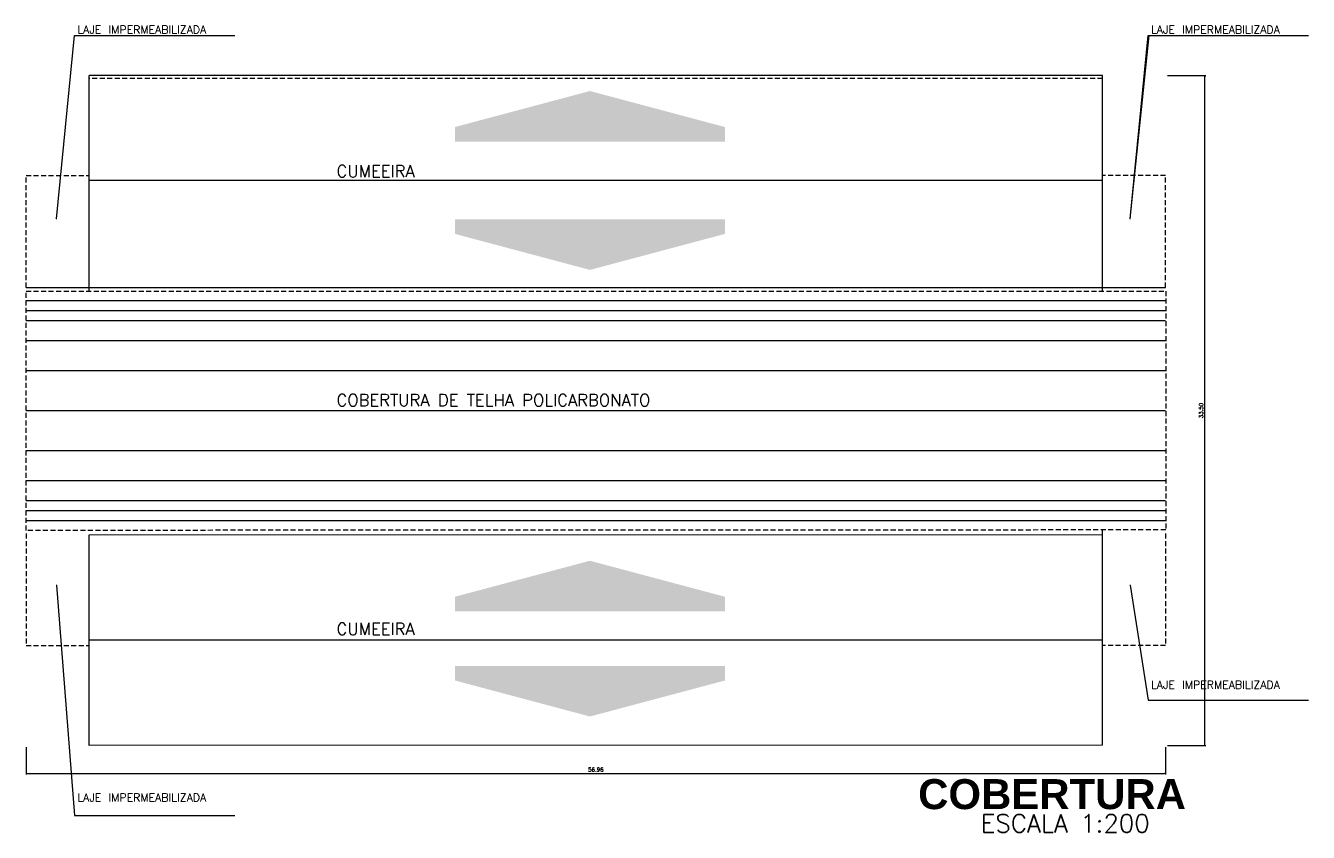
# Model space of a CAD drawing. Extents: x -151 to -2, y -18 to 162.
# Drawn here: x -66.5 to -2.4, y -7.5 to 32.8 of the extents above; entities that cross this region are included whole.
import ezdxf

# ---------------------------------------------------------------- set-up
doc = ezdxf.new("R2010")
doc.units = 0
doc.header["$MEASUREMENT"] = 0
doc.linetypes.add('HIDDEN', pattern=[0.375, 0.25, -0.125])
doc.layers.get('0').update_dxf_attribs({"linetype": 'CONTINUOUS'})
doc.layers.get('DEFPOINTS').update_dxf_attribs({"linetype": 'CONTINUOUS'})
for name, color, linetype in [('ALVENARIA', 7, 'CONTINUOUS'), ('ALVENARIA1A', 3, 'CONTINUOUS'), ('COBERTURA', 6, 'CONTINUOUS'), ('COTA', 1, 'CONTINUOUS'), ('COTAS', 1, 'CONTINUOUS'), ('TEXTO2', 40, 'CONTINUOUS'), ('TEXTO5', 5, 'CONTINUOUS')]:
    doc.layers.add(name, color=color, linetype=linetype)
doc.styles.add('SANSSERIFBOLD', font='sasb____.pfb')
doc.styles.add('SIMPLEX', font='SIMPLEX.SHX')
doc.styles.get("Standard").update_dxf_attribs({"font": 'TXT.shx', "height": 0.2})
doc.dimstyles.new('DIM100', dxfattribs={"dimtxt": 0.18, "dimasz": 0.05, "dimexe": 0.05, "dimexo": 0.09, "dimgap": 0.09, "dimtad": 1, "dimzin": 0, "dimdsep": 46, "dimtxsty": 'Standard', "dimblk": 'DOT', "dimblk1": 'DOT', "dimblk2": 'DOT', "dimsah": 1, "dimcen": 0.09, "dimadec": 0, "dimazin": 0, "dimtfac": 1, "dimtix": 1, "dimtofl": 0, "dimtmove": 2, "dimatfit": 3, "dimldrblk": 'DOT', "dimfxl": 1, "dimtolj": 1, "dimtzin": 0, "dimarcsym": 0})

# ---------------------------------------------------------------- blocks, each defined once
blk = doc.blocks.new('SETA')
at = {"layer": 'COTA'}
for points in [[(-150, 0), (0, 0), (-75, 28.15)], [(-150, 0), (-75, 28.15), (-150, 8.14)], [(-75, 28.15), (0, 0), (0, 8.14)]]:
    blk.add_solid(points, dxfattribs=at)
blk = doc.blocks.new('DOT')
at = {"layer": 'ALVENARIA', "color": 0, "linetype": 'ByBlock'}
blk.add_line((-0.5, 0), (-1, 0), dxfattribs=at)
at = {"layer": 'ALVENARIA', "color": 0, "linetype": 'ByBlock', "const_width": 0.5}
blk.add_lwpolyline([(-0.25, 0, 1), (0.25, 0, 1)], format="xyb", close=True, dxfattribs=at)
blk = doc.blocks.new('*D73')
at = {"color": 0, "linetype": 'ByBlock'}
for p, q in [((94.19, 66.822), (94.19, 65.465)), ((151.146, 66.822), (151.146, 65.465)), ((94.24, 65.515), (151.096, 65.515))]:
    blk.add_line(p, q, dxfattribs=at)
at = {"layer": 'DEFPOINTS', "color": 0, "linetype": 'ByBlock'}
for p in [(94.19, 66.912), (151.146, 66.912), (151.146, 65.515)]:
    blk.add_point(p, dxfattribs=at)
at = {"color": 0, "linetype": 'ByBlock', "xscale": 0.05, "yscale": 0.05, "zscale": 0.05, "rotation": 180}
blk.add_blockref('DOT', (94.19, 65.515), dxfattribs=at)
at = {"color": 0, "linetype": 'ByBlock', "xscale": 0.05, "yscale": 0.05, "zscale": 0.05}
blk.add_blockref('DOT', (151.146, 65.515), dxfattribs=at)
at = {"color": 0, "linetype": 'ByBlock', "insert": (122.668, 65.705), "char_height": 0.2, "attachment_point": 5}
blk.add_mtext('\\A1;56.96', dxfattribs=at)
blk = doc.blocks.new('*D74')
at = {"color": 0, "linetype": 'ByBlock'}
for p, q in [((151.236, 100.412), (153.159, 100.412)), ((153.109, 66.962), (153.109, 100.362)), ((151.236, 66.912), (153.159, 66.912))]:
    blk.add_line(p, q, dxfattribs=at)
at = {"layer": 'DEFPOINTS', "color": 0, "linetype": 'ByBlock'}
for p in [(151.146, 100.412), (153.109, 100.412), (151.146, 66.912)]:
    blk.add_point(p, dxfattribs=at)
at = {"color": 0, "linetype": 'ByBlock', "xscale": 0.05, "yscale": 0.05, "zscale": 0.05}
for p, rotation in [((153.109, 100.412), 90), ((153.109, 66.912), 270)]:
    blk.add_blockref('DOT', p, dxfattribs=dict(at, rotation=rotation))
at = {"color": 0, "linetype": 'ByBlock', "insert": (152.919, 83.662), "char_height": 0.2, "attachment_point": 5, "rotation": 90}
blk.add_mtext('\\A1;33.50', dxfattribs=at)

msp = doc.modelspace()

# ---------------------------------------------------------------- linework, layer by layer
at = {"layer": 'ALVENARIA1A', "linetype": 'HIDDEN'}
for p, q in [((-12.703, 30.154), (-63.359, 30.154)), ((-66.509, 25.304), (-63.359, 25.304)), ((-66.509, 19.704), (-66.509, 25.304)), ((-9.553, 25.304), (-12.703, 25.304)), ((-9.553, 19.704), (-9.553, 25.304)), ((-66.509, 7.404), (-66.509, 1.804)), ((-9.553, 7.404), (-9.553, 1.804)), ((-66.509, 1.804), (-63.359, 1.804)), ((-9.553, 1.804), (-12.703, 1.804))]:
    msp.add_line(p, q, dxfattribs=at)
at = {"layer": 'COBERTURA', "linetype": 'Continuous'}
for p, q in [((-12.703, 30.304), (-63.359, 30.304)), ((-63.359, 19.53), (-63.359, 30.304)), ((-12.703, 19.53), (-12.703, 30.304)), ((-63.359, 25.075), (-12.703, 25.075)), ((-66.509, 19.704), (-9.553, 19.704)), ((-66.509, 19.054), (-9.553, 19.054)), ((-66.509, 18.554), (-9.553, 18.554)), ((-66.509, 18.054), (-9.553, 18.054)), ((-66.509, 17.054), (-9.553, 17.054)), ((-66.509, 15.554), (-9.553, 15.554)), ((-66.509, 13.554), (-9.553, 13.554)), ((-66.509, 11.554), (-9.553, 11.554)), ((-66.509, 10.054), (-9.553, 10.054)), ((-66.509, 9.054), (-9.553, 9.054)), ((-66.509, 8.554), (-9.553, 8.554)), ((-66.509, 8.054), (-9.553, 8.054)), ((-63.361, 7.34), (-12.703, 7.362)), ((-63.359, -3.196), (-63.361, 7.34)), ((-12.703, -3.187), (-12.703, 7.584)), ((-63.359, 2.085), (-12.703, 2.085)), ((-12.703, -3.187), (-63.359, -3.196))]:
    msp.add_line(p, q, dxfattribs=at)
at = {"layer": 'COBERTURA', "linetype": 'HIDDEN'}
msp.add_lwpolyline([(-66.509, 19.53), (-9.545, 19.53), (-9.545, 7.584), (-66.509, 7.561)], close=True, dxfattribs=at)

# ---------------------------------------------------------------- block references
at = {"layer": 'COTAS', "linetype": 'Continuous', "xscale": 0.09, "yscale": 0.09, "zscale": 0.09}
for p in [(-31.577, 27), (-31.577, 3.51)]:
    msp.add_blockref('SETA', p, dxfattribs=at)
at = {"layer": 'COTAS', "linetype": 'Continuous', "xscale": -0.09, "yscale": 0.09, "zscale": 0.09, "rotation": 180}
for p in [(-31.577, 23.122), (-31.577, 0.788)]:
    msp.add_blockref('SETA', p, dxfattribs=at)

# ---------------------------------------------------------------- texts
at = {"layer": 'COTAS', "linetype": 'Continuous', "char_height": 0.4, "attachment_point": 4}
for insert in [(-63.951, 32.603), (-10.283, 32.603), (-10.283, -0.157), (-63.951, -5.799)]:
    msp.add_mtext('\\A1;LAJE IMPERMEABILIZADA', dxfattribs=dict(at, insert=insert))
at = {"layer": 'TEXTO2', "style": 'SIMPLEX'}
for s, height, p in [('CUMEEIRA', 0.6, (-50.995, 25.223)), ('COBERTURA DE TELHA POLICARBONATO', 0.6, (-50.995, 13.778)), ('CUMEEIRA', 0.6, (-50.995, 2.332)), ('ESCALA 1:200', 0.9, (-18.792, -7.539))]:
    msp.add_text(s, height=height, dxfattribs=at).set_placement(p)
at = {"layer": 'TEXTO5', "style": 'SANSSERIFBOLD'}
msp.add_text('COBERTURA', height=1.5, dxfattribs=at).set_placement((-21.92, -6.377))

# ---------------------------------------------------------------- dimensions: what is measured, and where the dimension line sits
at = {"layer": 'COTAS', "linetype": 'Continuous'}
dim = msp.add_linear_dim(base=(-7.591, 30.304), p1=(-9.553, -3.196), p2=(-9.553, 30.304), angle=90, dimstyle='DIM100', dxfattribs=at)
dim.commit()
dim.dimension.update_dxf_attribs({"geometry": '*D74', "text_midpoint": (-7.781, 13.554), "insert": (-160.7, -70.108)})
dim = msp.add_linear_dim(base=(-9.553, -4.593), p1=(-66.509, -3.196), p2=(-9.553, -3.196), dimstyle='DIM100', dxfattribs=at)
dim.commit()
dim.dimension.update_dxf_attribs({"geometry": '*D73', "text_midpoint": (-38.031, -4.403), "insert": (-160.7, -70.108)})

# ---------------------------------------------------------------- leaders
at = {"layer": 'COTAS', "linetype": 'Continuous', "annotation_type": 0, "has_hookline": 1, "hookline_direction": 0, "text_width": 7.867}
for points in [[(-64.995, 23.14), (-64.091, 32.313), (-64.041, 32.313)], [(-11.326, 23.14), (-10.423, 32.313), (-10.373, 32.313)], [(-64.995, 4.83), (-64.091, -6.69), (-64.041, -6.69)], [(-11.326, 4.83), (-10.423, -0.925), (-10.373, -0.925)]]:
    msp.add_leader(points, dimstyle='DIM100', dxfattribs=at)
at = {"layer": 'COTAS', "linetype": 'Continuous'}
msp.add_leader([(-11.326, 23.14), (-10.373, 32.313)], dimstyle='DIM100', dxfattribs=at)

doc.saveas('drawing.dxf')
